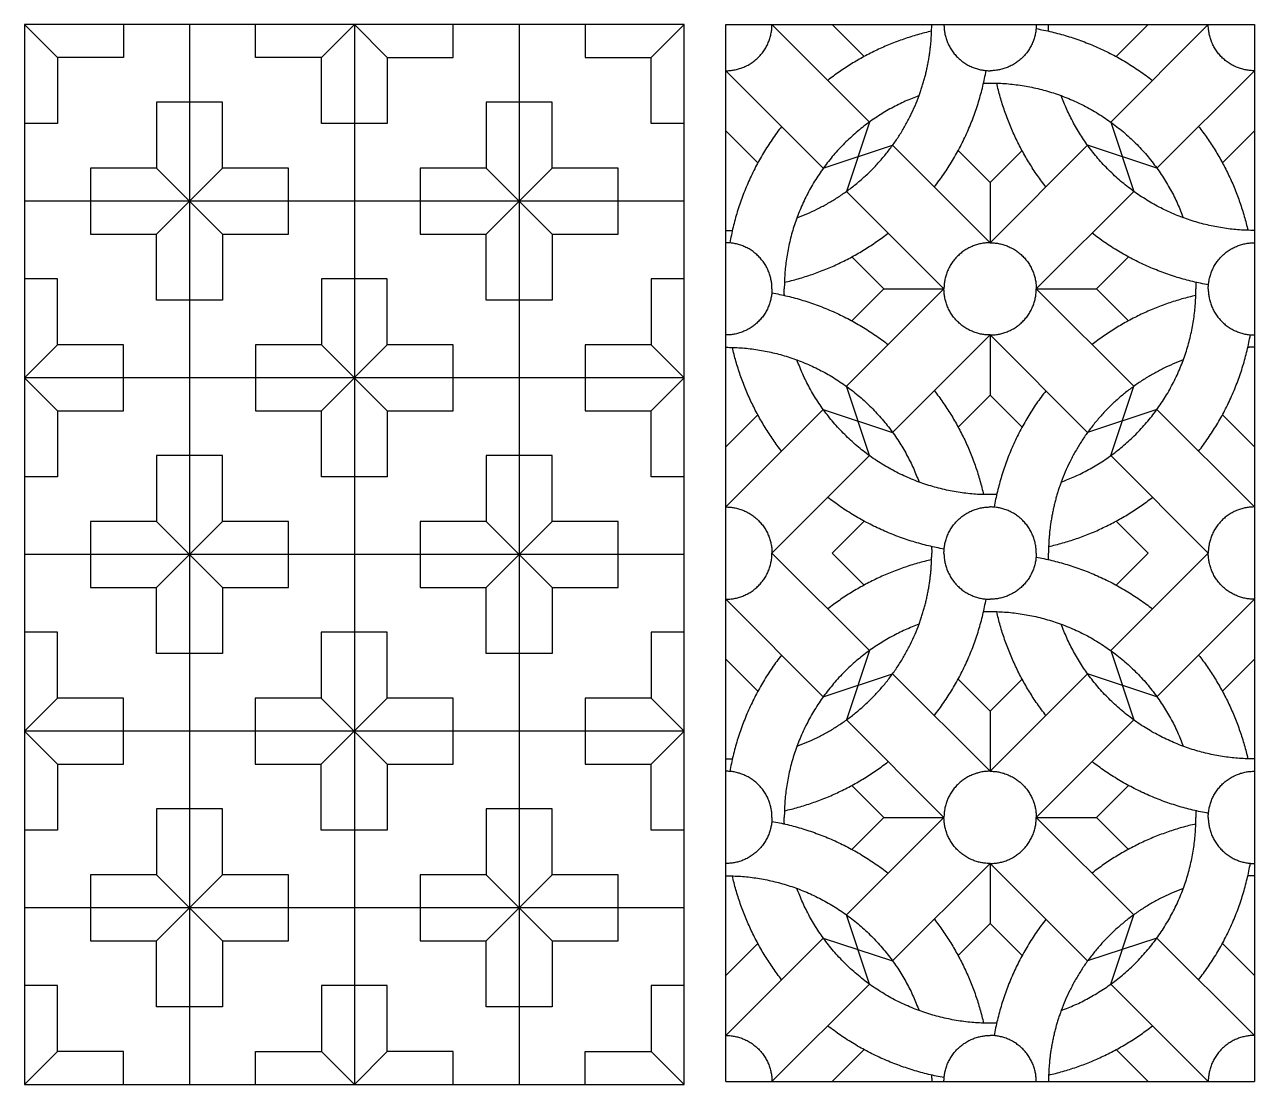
# Model space of a CAD drawing. Header units: millimetres. Extents: x -114 to 113, y -120 to 101.
# Drawn here: x 28.7 to 107.7, y -37.4 to 30.6 of the extents above; entities that cross this region are included whole.
import ezdxf

# ---------------------------------------------------------------- set-up
doc = ezdxf.new("R2010")
doc.units = ezdxf.units.MM
doc.header["$MEASUREMENT"] = 0
doc.layers.add('Layer 03', color=5, linetype='Continuous')

msp = doc.modelspace()

# ---------------------------------------------------------------- linework, layer by layer
at = {"layer": 'Layer 03'}
for p, q in [((71.038, 30.644), (28.67, 30.644)), ((71.038, -37.448), (71.038, 30.644)), ((73.719, -37.269), (73.719, 30.644)), ((73.719, 30.644), (107.675, 30.644)), ((80.543, 30.644), (82.599, 28.588)), ((100.851, 30.644), (98.795, 28.588)), ((107.675, 30.644), (107.675, -37.269)), ((73.719, 23.82), (75.774, 21.764)), ((107.675, 23.82), (105.619, 21.764)), ((88.641, 22.546), (90.697, 20.49)), ((92.753, 22.546), (90.697, 20.49)), ((71.038, 19.296), (28.67, 19.296)), ((81.817, 15.722), (83.873, 13.666)), ((99.577, 15.722), (97.521, 13.666)), ((81.817, 11.61), (83.873, 13.666)), ((99.577, 11.61), (97.521, 13.666)), ((71.038, 7.947), (28.67, 7.947)), ((88.641, 4.786), (90.697, 6.842)), ((92.753, 4.786), (90.697, 6.842)), ((73.719, 3.512), (75.774, 5.568)), ((107.675, 3.512), (105.619, 5.568)), ((80.543, -3.312), (82.599, -1.256)), ((100.851, -3.312), (98.795, -1.256)), ((71.038, -3.402), (28.67, -3.402)), ((80.543, -3.312), (82.599, -5.368)), ((100.851, -3.312), (98.795, -5.368)), ((73.719, -10.136), (75.774, -12.192)), ((107.675, -10.136), (105.619, -12.192)), ((88.641, -11.411), (90.697, -13.466)), ((92.753, -11.411), (90.697, -13.466)), ((71.038, -14.75), (28.67, -14.75)), ((81.817, -18.235), (83.873, -20.291)), ((99.577, -18.235), (97.521, -20.291)), ((81.817, -22.346), (83.873, -20.291)), ((99.577, -22.346), (97.521, -20.291)), ((71.038, -26.099), (28.67, -26.099)), ((88.641, -29.171), (90.697, -27.115)), ((92.753, -29.171), (90.697, -27.115)), ((73.719, -30.445), (75.774, -28.389)), ((107.675, -30.445), (105.619, -28.389)), ((80.543, -37.269), (82.599, -35.213)), ((100.851, -37.269), (98.795, -35.213)), ((73.719, -37.269), (107.675, -37.269))]:
    msp.add_line(p, q, dxfattribs=at)
for points in [[(28.67, 30.644), (28.67, -37.448)], [(28.67, 30.644), (30.788, 28.526)], [(35.025, 30.644), (35.025, 28.526), (30.788, 28.526)], [(39.262, 30.644), (39.262, -37.448)], [(47.735, 28.526), (43.499, 28.526), (43.499, 30.644)], [(49.854, 30.644), (47.735, 28.526)], [(49.854, 30.644), (49.854, -37.448)], [(49.854, 30.644), (51.972, 28.526)], [(51.972, 28.526), (56.209, 28.526), (56.209, 30.644)], [(60.446, 30.644), (60.446, -37.448)], [(64.683, 30.644), (64.683, 28.526), (68.919, 28.526)], [(68.919, 28.526), (71.038, 30.644)], [(76.683, 30.644), (82.946, 24.382)], [(104.711, 30.644), (98.448, 24.382)], [(30.788, 28.526), (30.788, 24.289), (28.67, 24.289)], [(49.854, 24.289), (47.735, 24.289), (47.735, 28.526)], [(51.972, 28.526), (51.972, 24.289), (49.854, 24.289)], [(71.038, 24.289), (68.919, 24.289), (68.919, 28.526)], [(73.719, 27.68), (79.981, 21.417)], [(107.675, 27.68), (101.413, 21.417)], [(39.262, 25.651), (37.143, 25.651), (37.143, 21.414)], [(41.38, 21.414), (41.38, 25.651), (39.262, 25.651)], [(60.446, 25.651), (58.327, 25.651), (58.327, 21.414)], [(62.564, 21.414), (62.564, 25.651), (60.446, 25.651)], [(82.946, 24.382), (81.47, 19.929)], [(98.448, 24.382), (99.924, 19.929)], [(79.981, 21.417), (84.434, 22.893)], [(84.434, 22.893), (90.697, 16.63)], [(96.96, 22.893), (90.697, 16.63)], [(101.413, 21.417), (96.96, 22.893)], [(37.143, 21.414), (32.906, 21.414), (32.906, 19.296)], [(37.143, 17.177), (41.38, 21.414)], [(37.143, 21.414), (41.38, 17.177)], [(45.617, 19.296), (45.617, 21.414), (41.38, 21.414)], [(58.327, 21.414), (54.091, 21.414), (54.091, 19.296)], [(58.327, 17.177), (62.564, 21.414)], [(58.327, 21.414), (62.564, 17.177)], [(66.801, 19.296), (66.801, 21.414), (62.564, 21.414)], [(81.47, 19.929), (87.732, 13.666)], [(90.697, 20.49), (90.697, 16.63)], [(99.924, 19.929), (93.661, 13.666)], [(32.906, 19.296), (32.906, 17.177), (37.143, 17.177)], [(41.38, 17.177), (45.617, 17.177), (45.617, 19.296)], [(54.091, 19.296), (54.091, 17.177), (58.327, 17.177)], [(62.564, 17.177), (66.801, 17.177), (66.801, 19.296)], [(39.262, 12.94), (37.143, 12.94), (37.143, 17.177)], [(41.38, 17.177), (41.38, 12.94), (39.262, 12.94)], [(60.446, 12.94), (58.327, 12.94), (58.327, 17.177)], [(62.564, 17.177), (62.564, 12.94), (60.446, 12.94)], [(30.788, 10.065), (30.788, 14.302), (28.67, 14.302)], [(49.854, 14.302), (47.735, 14.302), (47.735, 10.065)], [(51.972, 10.065), (51.972, 14.302), (49.854, 14.302)], [(71.038, 14.302), (68.919, 14.302), (68.919, 10.065)], [(81.47, 7.403), (87.732, 13.666)], [(83.873, 13.666), (87.732, 13.666)], [(93.661, 13.666), (97.521, 13.666)], [(99.924, 7.403), (93.661, 13.666)], [(84.434, 4.439), (90.697, 10.701)], [(90.697, 10.701), (90.697, 6.842)], [(96.96, 4.439), (90.697, 10.701)], [(28.67, 7.947), (30.788, 10.065)], [(35.025, 7.947), (35.025, 10.065), (30.788, 10.065)], [(47.735, 10.065), (43.499, 10.065), (43.499, 7.947)], [(47.735, 5.829), (51.972, 10.065)], [(47.735, 10.065), (51.972, 5.829)], [(56.209, 7.947), (56.209, 10.065), (51.972, 10.065)], [(68.919, 10.065), (64.683, 10.065), (64.683, 7.947)], [(68.919, 10.065), (71.038, 7.947)], [(28.67, 7.947), (30.788, 5.829)], [(30.788, 5.829), (35.025, 5.829), (35.025, 7.947)], [(43.499, 7.947), (43.499, 5.829), (47.735, 5.829)], [(51.972, 5.829), (56.209, 5.829), (56.209, 7.947)], [(64.683, 7.947), (64.683, 5.829), (68.919, 5.829)], [(68.919, 5.829), (71.038, 7.947)], [(82.946, 2.95), (81.47, 7.403)], [(98.448, 2.95), (99.924, 7.403)], [(30.788, 5.829), (30.788, 1.592), (28.67, 1.592)], [(49.854, 1.592), (47.735, 1.592), (47.735, 5.829)], [(51.972, 5.829), (51.972, 1.592), (49.854, 1.592)], [(71.038, 1.592), (68.919, 1.592), (68.919, 5.829)], [(73.719, -0.348), (79.981, 5.915)], [(79.981, 5.915), (84.434, 4.439)], [(101.413, 5.915), (96.96, 4.439)], [(107.675, -0.348), (101.413, 5.915)], [(39.262, 2.954), (37.143, 2.954), (37.143, -1.283)], [(41.38, -1.283), (41.38, 2.954), (39.262, 2.954)], [(60.446, 2.954), (58.327, 2.954), (58.327, -1.283)], [(62.564, -1.283), (62.564, 2.954), (60.446, 2.954)], [(76.683, -3.312), (82.946, 2.95)], [(104.711, -3.312), (98.448, 2.95)], [(37.143, -1.283), (32.906, -1.283), (32.906, -3.402)], [(37.143, -5.52), (41.38, -1.283)], [(37.143, -1.283), (41.38, -5.52)], [(45.617, -3.402), (45.617, -1.283), (41.38, -1.283)], [(58.327, -1.283), (54.091, -1.283), (54.091, -3.402)], [(58.327, -5.52), (62.564, -1.283)], [(58.327, -1.283), (62.564, -5.52)], [(66.801, -3.402), (66.801, -1.283), (62.564, -1.283)], [(32.906, -3.402), (32.906, -5.52), (37.143, -5.52)], [(41.38, -5.52), (45.617, -5.52), (45.617, -3.402)], [(54.091, -3.402), (54.091, -5.52), (58.327, -5.52)], [(62.564, -5.52), (66.801, -5.52), (66.801, -3.402)], [(76.683, -3.312), (82.946, -9.575)], [(104.711, -3.312), (98.448, -9.575)], [(39.262, -9.757), (37.143, -9.757), (37.143, -5.52)], [(41.38, -5.52), (41.38, -9.757), (39.262, -9.757)], [(60.446, -9.757), (58.327, -9.757), (58.327, -5.52)], [(62.564, -5.52), (62.564, -9.757), (60.446, -9.757)], [(73.719, -6.277), (79.981, -12.539)], [(107.675, -6.277), (101.413, -12.539)], [(30.788, -12.632), (30.788, -8.395), (28.67, -8.395)], [(49.837, -8.395), (47.719, -8.395), (47.719, -12.632)], [(51.956, -12.632), (51.956, -8.395), (49.837, -8.395)], [(71.038, -8.395), (68.919, -8.395), (68.919, -12.632)], [(82.946, -9.575), (81.47, -14.028)], [(98.448, -9.575), (99.924, -14.028)], [(79.981, -12.539), (84.434, -11.063)], [(84.434, -11.063), (90.697, -17.326)], [(96.96, -11.063), (90.697, -17.326)], [(101.413, -12.539), (96.96, -11.063)], [(28.67, -14.75), (30.788, -12.632)], [(35.025, -14.75), (35.025, -12.632), (30.788, -12.632)], [(47.719, -12.632), (43.482, -12.632), (43.482, -14.75)], [(47.719, -16.869), (51.956, -12.632)], [(47.719, -12.632), (51.956, -16.869)], [(56.193, -14.75), (56.193, -12.632), (51.956, -12.632)], [(68.919, -12.632), (64.683, -12.632), (64.683, -14.75)], [(68.919, -12.632), (71.038, -14.75)], [(81.47, -14.028), (87.732, -20.291)], [(90.697, -13.466), (90.697, -17.326)], [(99.924, -14.028), (93.661, -20.291)], [(28.67, -14.75), (30.788, -16.869)], [(30.788, -16.869), (35.025, -16.869), (35.025, -14.75)], [(43.482, -14.75), (43.482, -16.869), (47.719, -16.869)], [(51.956, -16.869), (56.193, -16.869), (56.193, -14.75)], [(64.683, -14.75), (64.683, -16.869), (68.919, -16.869)], [(68.919, -16.869), (71.038, -14.75)], [(30.788, -16.869), (30.788, -21.106), (28.67, -21.106)], [(49.837, -21.106), (47.719, -21.106), (47.719, -16.869)], [(51.956, -16.869), (51.956, -21.106), (49.837, -21.106)], [(71.038, -21.106), (68.919, -21.106), (68.919, -16.869)], [(39.262, -19.744), (37.143, -19.744), (37.143, -23.981)], [(41.38, -23.981), (41.38, -19.744), (39.262, -19.744)], [(60.446, -19.744), (58.327, -19.744), (58.327, -23.981)], [(62.564, -23.981), (62.564, -19.744), (60.446, -19.744)], [(81.47, -26.553), (87.732, -20.291)], [(83.873, -20.291), (87.732, -20.291)], [(93.661, -20.291), (97.521, -20.291)], [(99.924, -26.553), (93.661, -20.291)], [(84.434, -29.518), (90.697, -23.255)], [(90.697, -23.255), (90.697, -27.115)], [(96.96, -29.518), (90.697, -23.255)], [(37.143, -23.981), (32.906, -23.981), (32.906, -26.099)], [(37.143, -28.217), (41.38, -23.981)], [(37.143, -23.981), (41.38, -28.217)], [(45.617, -26.099), (45.617, -23.981), (41.38, -23.981)], [(58.327, -23.981), (54.091, -23.981), (54.091, -26.099)], [(58.327, -28.217), (62.564, -23.981)], [(58.327, -23.981), (62.564, -28.217)], [(66.801, -26.099), (66.801, -23.981), (62.564, -23.981)], [(32.906, -26.099), (32.906, -28.217), (37.143, -28.217)], [(41.38, -28.217), (45.617, -28.217), (45.617, -26.099)], [(54.091, -26.099), (54.091, -28.217), (58.327, -28.217)], [(62.564, -28.217), (66.801, -28.217), (66.801, -26.099)], [(82.946, -31.006), (81.47, -26.553)], [(98.448, -31.006), (99.924, -26.553)], [(39.262, -32.454), (37.143, -32.454), (37.143, -28.217)], [(41.38, -28.217), (41.38, -32.454), (39.262, -32.454)], [(60.446, -32.454), (58.327, -32.454), (58.327, -28.217)], [(62.564, -28.217), (62.564, -32.454), (60.446, -32.454)], [(73.719, -34.304), (79.981, -28.042)], [(79.981, -28.042), (84.434, -29.518)], [(101.413, -28.042), (96.96, -29.518)], [(107.675, -34.304), (101.413, -28.042)], [(30.788, -35.329), (30.788, -31.092), (28.67, -31.092)], [(49.854, -31.092), (47.735, -31.092), (47.735, -35.329)], [(51.972, -35.329), (51.972, -31.092), (49.854, -31.092)], [(71.038, -31.092), (68.919, -31.092), (68.919, -35.329)], [(76.683, -37.269), (82.946, -31.006)], [(104.711, -37.269), (98.448, -31.006)], [(28.67, -37.448), (30.788, -35.329)], [(35.025, -37.448), (35.025, -35.329), (30.788, -35.329)], [(43.499, -37.448), (43.499, -35.329), (47.735, -35.329)], [(47.735, -35.329), (49.854, -37.448)], [(49.854, -37.448), (51.972, -35.329)], [(56.209, -37.448), (56.209, -35.329), (51.972, -35.329)], [(64.683, -37.448), (64.683, -35.329), (68.919, -35.329)], [(68.919, -35.329), (71.038, -37.448)], [(28.67, -37.448), (71.038, -37.448)]]:
    msp.add_lwpolyline(points, dxfattribs=at)
for points, weights in [([(73.719, 27.68), (76.683, 27.68), (76.683, 30.644)], [1, 0.707106781187, 1]), ([(86.937, 30.223), (83.249, 29.385), (80.266, 27.062)], [1, 0.976080572737, 1]), ([(86.13, 26.078), (86.944, 28.289), (86.944, 30.644)], [1, 0.984504279388, 1]), ([(87.732, 30.644), (87.732, 27.68), (90.697, 27.68)], [1, 0.707106781187, 1]), ([(93.661, 30.644), (93.661, 27.68), (90.697, 27.68)], [1, 0.707106781187, 1]), ([(93.65, 30.385), (97.802, 29.652), (101.128, 27.062)], [1, 0.970525291446, 1]), ([(94.457, 30.223), (94.45, 30.433), (94.45, 30.644)], [1, 0.999872968302, 1]), ([(107.675, 27.68), (104.711, 27.68), (104.711, 30.644)], [1, 0.707106781187, 1]), ([(87.115, 20.213), (89.705, 23.539), (90.438, 27.691)], [1, 0.970525291446, 1]), ([(90.275, 26.884), (99.814, 27.189), (103.109, 18.232)], [1, 0.810924669094, 1]), ([(94.279, 20.213), (91.956, 23.197), (91.118, 26.884)], [1, 0.976080572737, 1]), ([(86.13, 26.078), (77.472, 22.892), (77.472, 13.666)], [1, 0.820148288884, 1]), ([(78.285, 18.232), (84.02, 20.343), (86.13, 26.078)], [1, 0.907772219091, 1]), ([(107.675, 17.419), (98.449, 17.419), (95.263, 26.078)], [1, 0.820148288884, 1]), ([(77.301, 24.097), (74.711, 20.771), (73.977, 16.619)], [1, 0.970525291446, 1]), ([(104.093, 24.097), (106.416, 21.114), (107.254, 17.426)], [1, 0.976080572737, 1]), ([(73.719, 17.419), (73.929, 17.419), (74.14, 17.426)], [1, 0.999872968302, 1]), ([(76.683, 13.666), (76.683, 16.63), (73.719, 16.63)], [1, 0.707106781187, 1]), ([(77.478, 14.087), (81.166, 14.925), (84.15, 17.248)], [1, 0.976080572737, 1]), ([(90.697, 16.63), (87.732, 16.63), (87.732, 13.666)], [1, 0.707106781187, 1]), ([(90.697, 16.63), (93.661, 16.63), (93.661, 13.666)], [1, 0.707106781187, 1]), ([(104.722, 13.925), (100.57, 14.658), (97.244, 17.248)], [1, 0.970525291446, 1]), ([(104.711, 13.666), (104.711, 16.63), (107.675, 16.63)], [1, 0.707106781187, 1]), ([(76.683, 13.666), (76.683, 10.701), (73.719, 10.701)], [1, 0.707106781187, 1]), ([(77.478, 13.244), (77.472, 13.455), (77.472, 13.666)], [1, 0.999872968302, 1]), ([(90.697, 10.701), (87.732, 10.701), (87.732, 13.666)], [1, 0.707106781187, 1]), ([(90.697, 10.701), (93.661, 10.701), (93.661, 13.666)], [1, 0.707106781187, 1]), ([(95.263, 1.254), (103.922, 4.44), (103.922, 13.666)], [1, 0.820148288884, 1]), ([(103.915, 14.087), (103.922, 13.877), (103.922, 13.666)], [1, 0.999872968302, 1]), ([(104.711, 13.666), (104.711, 10.701), (107.675, 10.701)], [1, 0.707106781187, 1]), ([(76.672, 13.407), (80.824, 12.674), (84.15, 10.084)], [1, 0.970525291446, 1]), ([(103.915, 13.244), (100.228, 12.407), (97.244, 10.084)], [1, 0.976080572737, 1]), ([(104.093, 3.235), (106.683, 6.561), (107.416, 10.713)], [1, 0.970525291446, 1]), ([(73.719, 9.913), (82.945, 9.913), (86.13, 1.254)], [1, 0.820148288884, 1]), ([(77.301, 3.235), (74.978, 6.218), (74.14, 9.906)], [1, 0.976080572737, 1]), ([(107.675, 9.913), (107.464, 9.913), (107.254, 9.906)], [1, 0.999872968302, 1]), ([(91.118, 0.447), (81.58, 0.143), (78.285, 9.099)], [1, 0.810924669094, 1]), ([(103.109, 9.099), (97.373, 6.989), (95.263, 1.254)], [1, 0.907772219091, 1]), ([(87.115, 7.119), (89.438, 4.135), (90.275, 0.447)], [1, 0.976080572737, 1]), ([(94.279, 7.119), (91.689, 3.793), (90.956, -0.359)], [1, 0.970525291446, 1]), ([(95.263, 1.254), (94.45, -0.957), (94.45, -3.312)], [1, 0.984504279388, 1]), ([(87.744, -3.054), (83.592, -2.32), (80.266, 0.27)], [1, 0.970525291446, 1]), ([(94.457, -2.891), (98.145, -2.053), (101.128, 0.27)], [1, 0.976080572737, 1]), ([(73.719, -0.348), (76.683, -0.348), (76.683, -3.312)], [1, 0.707106781187, 1]), ([(87.732, -3.312), (87.732, -0.348), (90.697, -0.348)], [1, 0.707106781187, 1]), ([(93.661, -3.312), (93.661, -0.348), (90.697, -0.348)], [1, 0.707106781187, 1]), ([(107.675, -0.348), (104.711, -0.348), (104.711, -3.312)], [1, 0.707106781187, 1]), ([(86.937, -2.891), (86.944, -3.102), (86.944, -3.312)], [1, 0.999872968302, 1]), ([(73.719, -6.277), (76.683, -6.277), (76.683, -3.312)], [1, 0.707106781187, 1]), ([(86.937, -3.734), (83.249, -4.571), (80.266, -6.895)], [1, 0.976080572737, 1]), ([(86.13, -7.879), (86.944, -5.668), (86.944, -3.312)], [1, 0.984504279388, 1]), ([(87.732, -3.312), (87.732, -6.277), (90.697, -6.277)], [1, 0.707106781187, 1]), ([(93.661, -3.312), (93.661, -6.277), (90.697, -6.277)], [1, 0.707106781187, 1]), ([(93.65, -3.571), (97.802, -4.304), (101.128, -6.895)], [1, 0.970525291446, 1]), ([(94.457, -3.734), (94.45, -3.523), (94.45, -3.312)], [1, 0.999872968302, 1]), ([(107.675, -6.277), (104.711, -6.277), (104.711, -3.312)], [1, 0.707106781187, 1]), ([(87.115, -13.744), (89.705, -10.417), (90.438, -6.265)], [1, 0.970525291446, 1]), ([(90.275, -7.072), (99.814, -6.768), (103.109, -15.724)], [1, 0.810924669094, 1]), ([(94.279, -13.744), (91.956, -10.76), (91.118, -7.072)], [1, 0.976080572737, 1]), ([(86.13, -7.879), (77.472, -11.064), (77.472, -20.291)], [1, 0.820148288884, 1]), ([(78.285, -15.724), (84.02, -13.614), (86.13, -7.879)], [1, 0.907772219091, 1]), ([(107.675, -16.538), (98.449, -16.538), (95.263, -7.879)], [1, 0.820148288884, 1]), ([(77.301, -9.859), (74.711, -13.186), (73.977, -17.337)], [1, 0.970525291446, 1]), ([(104.093, -9.859), (106.416, -12.843), (107.254, -16.531)], [1, 0.976080572737, 1]), ([(73.719, -16.538), (73.929, -16.538), (74.14, -16.531)], [1, 0.999872968302, 1]), ([(76.683, -20.291), (76.683, -17.326), (73.719, -17.326)], [1, 0.707106781187, 1]), ([(77.478, -19.869), (81.166, -19.032), (84.15, -16.708)], [1, 0.976080572737, 1]), ([(90.697, -17.326), (87.732, -17.326), (87.732, -20.291)], [1, 0.707106781187, 1]), ([(90.697, -17.326), (93.661, -17.326), (93.661, -20.291)], [1, 0.707106781187, 1]), ([(104.722, -20.032), (100.57, -19.298), (97.244, -16.708)], [1, 0.970525291446, 1]), ([(104.711, -20.291), (104.711, -17.326), (107.675, -17.326)], [1, 0.707106781187, 1]), ([(76.683, -20.291), (76.683, -23.255), (73.719, -23.255)], [1, 0.707106781187, 1]), ([(77.478, -20.712), (77.472, -20.501), (77.472, -20.291)], [1, 0.999872968302, 1]), ([(90.697, -23.255), (87.732, -23.255), (87.732, -20.291)], [1, 0.707106781187, 1]), ([(90.697, -23.255), (93.661, -23.255), (93.661, -20.291)], [1, 0.707106781187, 1]), ([(95.263, -32.702), (103.922, -29.517), (103.922, -20.291)], [1, 0.820148288884, 1]), ([(103.915, -19.869), (103.922, -20.08), (103.922, -20.291)], [1, 0.999872968302, 1]), ([(104.711, -20.291), (104.711, -23.255), (107.675, -23.255)], [1, 0.707106781187, 1]), ([(76.672, -20.549), (80.824, -21.283), (84.15, -23.873)], [1, 0.970525291446, 1]), ([(103.915, -20.712), (100.228, -21.55), (97.244, -23.873)], [1, 0.976080572737, 1]), ([(104.093, -30.722), (106.683, -27.396), (107.416, -23.244)], [1, 0.970525291446, 1]), ([(73.719, -24.044), (82.945, -24.044), (86.13, -32.702)], [1, 0.820148288884, 1]), ([(77.301, -30.722), (74.978, -27.738), (74.14, -24.05)], [1, 0.976080572737, 1]), ([(107.675, -24.044), (107.464, -24.044), (107.254, -24.05)], [1, 0.999872968302, 1]), ([(91.118, -33.509), (81.58, -33.813), (78.285, -24.857)], [1, 0.810924669094, 1]), ([(103.109, -24.857), (97.373, -26.967), (95.263, -32.702)], [1, 0.907772219091, 1]), ([(87.115, -26.838), (89.438, -29.821), (90.275, -33.509)], [1, 0.976080572737, 1]), ([(94.279, -26.838), (91.689, -30.164), (90.956, -34.316)], [1, 0.970525291446, 1]), ([(95.263, -32.702), (94.45, -34.913), (94.45, -37.269)], [1, 0.984504279388, 1]), ([(87.744, -37.01), (83.592, -36.277), (80.266, -33.686)], [1, 0.970525291446, 1]), ([(94.457, -36.847), (98.145, -36.01), (101.128, -33.686)], [1, 0.976080572737, 1]), ([(73.719, -34.304), (76.683, -34.304), (76.683, -37.269)], [1, 0.707106781187, 1]), ([(87.732, -37.269), (87.732, -34.304), (90.697, -34.304)], [1, 0.707106781187, 1]), ([(93.661, -37.269), (93.661, -34.304), (90.697, -34.304)], [1, 0.707106781187, 1]), ([(107.675, -34.304), (104.711, -34.304), (104.711, -37.269)], [1, 0.707106781187, 1]), ([(86.937, -36.847), (86.944, -37.058), (86.944, -37.269)], [1, 0.999872968302, 1])]:
    msp.add_rational_spline(points, weights, degree=2, dxfattribs=at)

doc.saveas('drawing.dxf')
